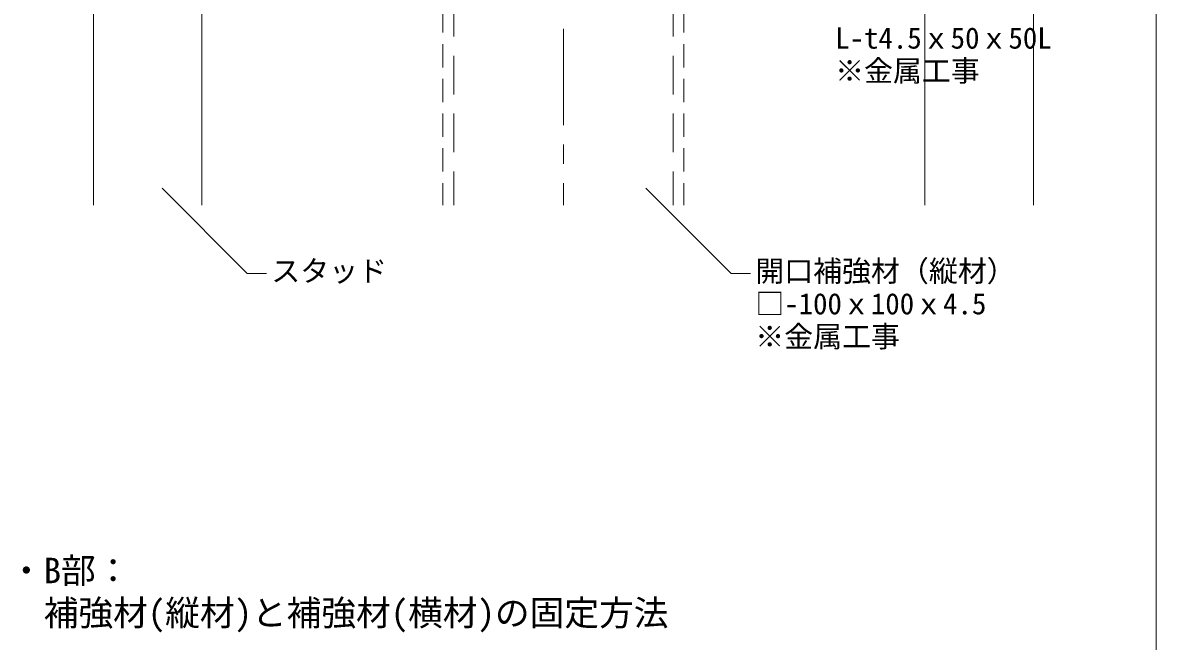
# Model space of a CAD drawing. Units: millimetres on the paper, enlarged 120 times, with parts at other scales. Extents: x -23400 to 38824, y -71984 to 16500.
# Drawn here: x 8150 to 15204, y -8000 to -4148 of the extents above; entities that cross this region are included whole.
import ezdxf
from ezdxf.enums import TextEntityAlignment as Align

# ---------------------------------------------------------------- set-up
doc = ezdxf.new("R2010")
doc.units = ezdxf.units.MM
doc.header["$LTSCALE"] = 120
for name, pattern in [('CHAIN1', [8, 5, -1, 1, -1]), ('DASHED1', [1.8, 1.2, -0.6]), ('DASHED2', [3, 2, -1])]:
    doc.linetypes.add(name, pattern=pattern)
for name, color, linetype, lineweight in [('4-0_中心線', 4, 'CHAIN1', 18), ('4-2_SQバー', 3, 'Continuous', 18), ('4-4_補強材', 4, 'DASHED1', 9), ('4-6_文字・矢印', 7, 'Continuous', 18), ('F-3_ランナー', 4, 'Continuous', 9)]:
    doc.layers.add(name, color=color, linetype=linetype, lineweight=lineweight)
doc.styles.add('ＭＳ ゴシック', font='')
doc.styles.get('ＭＳ ゴシック').set_extended_font_data('MS Gothic')

msp = doc.modelspace()

# ---------------------------------------------------------------- linework, layer by layer
at = {"layer": '4-0_中心線'}
msp.add_line((11514.5, -2266.8), (11514.5, -5284.4), dxfattribs=at)
at = {"layer": '4-2_SQバー'}
for p, q in [((8589.5, -5284.4), (8589.5, -2704.4)), ((9264.5, -2704.4), (9264.5, -5284.4)), ((13764.5, -2704.4), (13764.5, -5284.4)), ((14439.5, -2704.4), (14439.5, -5284.4))]:
    msp.add_line(p, q, dxfattribs=at)
at = {"layer": '4-4_補強材'}
for p, q in [((10764.5, -2554.4), (10764.5, -5284.4)), ((12264.5, -2554.4), (12264.5, -5284.4))]:
    msp.add_line(p, q, dxfattribs=at)
at = {"layer": '4-4_補強材', "linetype": 'DASHED2'}
for p, q in [((10832, -2554.4), (10832, -5284.4)), ((12197, -2554.4), (12197, -5284.4))]:
    msp.add_line(p, q, dxfattribs=at)
at = {"layer": '4-6_文字・矢印'}
for p, q in [((9547.1, -5709.7), (9016.8, -5179.4)), ((12558.7, -5709.7), (12028.4, -5179.4)), ((9547.1, -5709.7), (9667.1, -5709.7)), ((12558.7, -5709.7), (12678.7, -5709.7))]:
    msp.add_line(p, q, dxfattribs=at)
at = {"layer": 'F-3_ランナー', "color": 3, "lineweight": 18}
msp.add_line((15204.5, 300.8), (15204.5, -14351.3), dxfattribs=at)

# ---------------------------------------------------------------- texts
at = {"layer": '4-6_文字・矢印', "style": 'ＭＳ ゴシック'}
for s, height, p in [('L-t4.5ｘ50ｘ50L', 132, (13205.7, -4349.6)), ('※金属工事', 132, (13205.7, -4553.6)), ('スタッド', 132, (9697.1, -5799.7)), ('開口補強材（縦材）', 132, (12708.7, -5799.7)), ('□-100ｘ100ｘ4.5', 132, (12708.7, -6003.7)), ('※金属工事', 132, (12708.7, -6207.7)), ('・B部：', 158.4, (8064.5, -7685.3)), ('\u3000補強材(縦材)と補強材(横材)の固定方法', 158.4, (8064.5, -7949.3))]:
    msp.add_text(s, height=height, dxfattribs=at).set_placement(p, align=Align.BOTTOM_LEFT)

doc.saveas('drawing.dxf')
